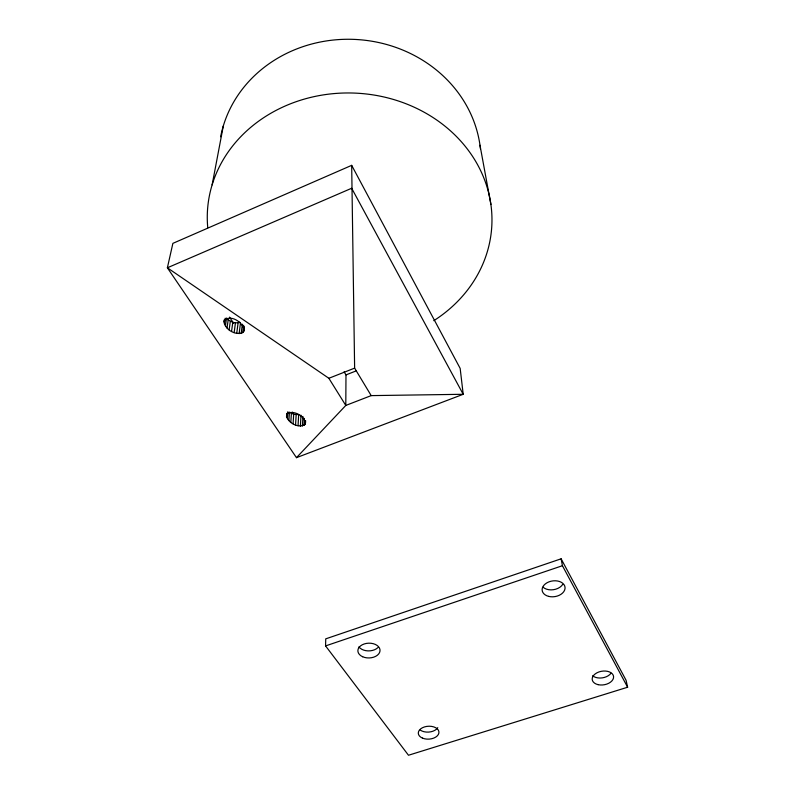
<?xml version="1.0" encoding="UTF-8"?>
<svg xmlns="http://www.w3.org/2000/svg" width="795" height="795" viewBox="0 0 795 795"><rect width="100%" height="100%" fill="white"/><g stroke="black" fill="none" stroke-linecap="round" stroke-linejoin="round"><path stroke-width="1.19" d="M351.678 165.35L354.63 368.125L371.195 395.612L463.207 394.29L460.166 368.413L351.678 165.35L172.883 243.359L167.377 267.796L296.475 457.662L463.207 394.29L351.668 188.256L167.377 267.796L328.862 378.281L345.795 405.44L296.475 457.662M344.096 371.812L345.984 374.902L345.795 405.44L371.195 395.612M325.572 645.908L325.731 638.852L561.121 558.815L626.072 680.262L627.623 687.228L408.481 755.25L325.572 645.908L562.423 565.722L627.623 687.228M305.081 424.441C306.224 416.411 292.987 409.177 286.617 414.016C285.673 422.036 298.652 429.111 305.081 424.441L305.26 420.734M305.509 423.099L305.618 420.724M304.038 425.434L304.386 418.409M302.438 425.991L302.925 416.451M300.401 426.1L300.977 415.189M298.055 425.732L298.672 414.602L293.673 414.334L289.43 412.138L288.883 420.555M295.571 424.928L296.157 414.732M293.097 423.745L293.673 414.334M290.821 422.244L291.377 413.45M287.412 418.756L287.879 411.671M286.508 416.997L286.757 413.4M224.309 319.679C222.819 328.504 235.091 336.017 242.773 332.608L243.677 325.244M242.773 332.608L243.757 331.366L244.333 326.616M243.757 331.366L244.353 327.46M241.193 333.383L242.336 324.221M239.126 333.652L240.468 323.168M236.721 333.403L238.122 322.7L239.782 322.233M234.147 332.638L235.449 322.83L238.122 322.7M231.554 331.426L232.786 322.382L228.185 319.898L226.555 318.03L225.412 325.98M229.129 329.836L230.311 321.379M227.032 327.977L228.185 319.898M224.359 323.963L225.194 318.209M223.961 322.084L224.24 320.445C230.57 314.224 242.733 322.045 244.075 329.746M212.126 184.867L223.296 126.017M328.862 378.281L354.63 368.125M345.984 374.902L356.041 370.947M232.786 322.382L235.449 322.83M229.546 317.125L233.651 323.317M292.451 412.148L293.812 414.215M561.121 558.815L562.423 565.722M479.991 145.237L490.903 204.494M377.913 647.587A11.021 7.384 -1.5 0 1 358.942 646.892M610.997 673.236A10.723 6.877 -9.1 0 1 592.653 675.74M437.767 727.654A10.295 6.459 -3.5 0 1 420.217 730.029M562.691 584.424A11.468 7.92 -8.6 0 1 543.084 587.217M207.753 227.678A142.375 125.62 2.3 0 1 408.69 104.821A142.375 125.62 2.3 0 1 433.792 320.683M220.632 136.79A131.264 119.757 3.9 0 1 354.888 39.422A131.264 119.757 3.9 0 1 480.438 148.824M548.719 596.399A11.547 7.93 -8.5 0 0 565.026 587.217A11.547 7.93 -8.5 0 0 547.03 582.765A11.547 7.93 -8.5 0 0 548.719 596.399M598.108 684.664A10.792 6.877 -9.1 0 0 613.581 676.595A10.792 6.877 -9.1 0 0 596.985 672.789A10.792 6.877 -9.1 0 0 598.108 684.664M422.483 738.118A10.355 6.459 -3.5 0 0 438.89 733.03A10.355 6.459 -3.5 0 0 424.49 726.918A10.355 6.459 -3.5 0 0 422.483 738.118M362.649 656.74A11.08 7.384 -1.6 0 0 380 651.006A11.08 7.384 -1.6 0 0 364.219 643.96A11.08 7.384 -1.6 0 0 362.649 656.74"/></g></svg>
